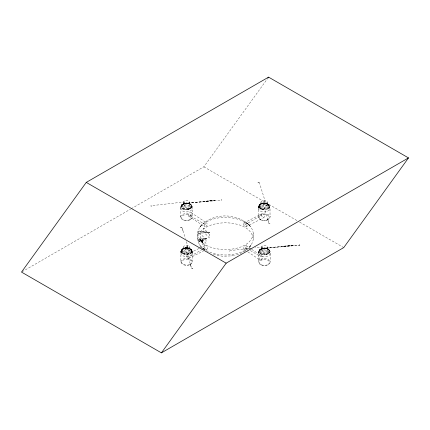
<?xml version="1.0" encoding="UTF-8"?>
<svg xmlns="http://www.w3.org/2000/svg" width="430" height="430" viewBox="0 0 430 430"><rect width="100%" height="100%" fill="white"/><g stroke="black" fill="none" stroke-linecap="round" stroke-linejoin="round"><path stroke-width="0.32" stroke-dasharray="2.15 1.61" d="M262.364 246.944L262.397 246.96A7.208 1.075 83.9 0 1 262.692 248.717L263.02 250.97L262.364 246.944L255.033 247.691M182.008 250.029L182.175 251.088A5.01 2.892 0 0 0 182.675 251.749A5.01 2.892 0 0 0 185.604 253.066L188.603 252.996A4.348 2.51 0 0 0 191.06 251.577L191.318 250.196M259.483 205.298L259.65 206.357M264.009 203.025L265.235 203.137A5.01 2.892 0 0 1 266.385 203.422A5.096 2.94 0 0 1 268.669 205.126L268.535 206.846A4.348 2.51 0 0 1 266.073 208.27L263.079 208.335A5.01 2.892 0 0 1 261.929 208.045A5.096 2.94 0 0 1 260.51 207.325M186.034 247.981L190.576 248.905L192.043 250.432L192.205 252.276M258.505 206.088L258.349 207.486C258.124 205.352 259.967 203.729 261.972 203.514M265.337 201.391L261.795 203.75L263.568 202.331A7.208 5.789 -17.8 0 1 265.159 201.326L259.317 182.465M181.078 251.749L180.971 251.319L180.874 252.216C180.675 250.222 182.325 248.449 184.298 248.368L183.836 248.427L185.685 247.927M180.928 251.711L180.971 251.319L180.81 261.854C181.788 265.616 187.238 266.046 190.253 264.541L189.823 264.735L191.758 263.547L192.495 262.295L192.549 253.227L191.898 250.453M180.595 217.107C181.589 210.313 198.719 214.957 189.603 219.993L190.033 219.794L186.464 220.606L183.879 220.208L181.379 218.8L180.595 217.107C180.433 212.076 178.536 202.621 186.545 203.325L186.174 203.379L188.071 203.411L187.55 203.395C194.736 203.148 192.092 213.097 192.328 217.107M180.81 261.854C182.137 257.199 191.221 257.199 192.549 261.854M204.196 249.534C195.516 244.079 194.699 229.599 203.315 223.724C215.478 215.618 232.297 215.484 245.132 222.143C256.361 227.126 256.361 245.261 245.132 250.249C233.087 256.576 217.763 256.576 205.717 250.249M197.553 238.87C199.267 226.336 214.806 222.944 225.422 222.778C236.043 222.944 251.582 226.336 253.291 238.87M253.291 233.522C251.582 246.057 236.043 249.448 225.422 249.61C214.806 249.448 199.267 246.057 197.553 233.522M267.299 220.009L267.729 219.811L264.154 220.622L260.585 219.811L261.01 220.009C249.346 211.367 279.941 212.49 266.734 220.225M261.241 264.982C253.367 261.075 264.885 256.468 268.535 259.704C273.829 263.708 264.111 267.519 260.817 264.783L264.385 265.487L267.96 264.783L267.53 264.982M188.313 209.233L190.925 207.808L190.517 207.996L192.086 206.529L191.484 207.953M180.718 207.045L180.772 206.599L180.659 207.523M198.208 233.334L198.59 231.759A2.779 0.865 -88.8 0 1 198.88 231.367L209.652 232.42L198.208 233.334L198.466 231.716L198.999 231.028L209.652 232.42L198.149 233.06M181.465 249.98L181.46 250.529M191.893 252.329L191.898 251.781M258.941 205.25L258.935 205.798M269.368 207.599L269.373 207.05M188.093 209.087C185.652 209.921 180.321 208.899 181.621 205.395A5.386 3.112 0 0 1 182.159 204.68A5.477 3.16 0 0 1 183.502 203.799M199.966 240.703L200.262 238.844L203.325 240.703L203.035 242.558L199.966 240.703L199.751 241.332M265.993 248.4L262.531 248.572L259.924 249.997L260.333 249.722L258.763 251.469C259.591 248.513 263.413 248.078 265.993 248.4L265.471 248.384C272.663 248.131 269.992 258.102 270.255 262.096M184.298 201.923L184.932 205.981L184.604 203.729A7.208 1.075 83.9 0 0 184.309 201.971L150.962 205.733A3.805 0.564 83.9 0 1 151.086 206.196L151.177 206.615M269.986 251.996L270.078 251.593M266.568 248.368L266.546 248.137A7.208 1.075 83.9 0 0 266.245 248.035L265.917 248.244L299.882 245.154L299.629 244.579L299.764 244.842A3.805 0.564 83.9 0 1 299.882 245.105M185.497 248.642L185.674 248.54A7.208 5.789 -17.8 0 1 187.265 249.206L189.039 250.249L185.502 248.669L188.576 258.312M262.988 203.874L263.149 203.718A7.208 5.789 -17.8 0 1 264.74 204.379L266.514 205.422L262.977 203.847L268.997 223.374L270.389 223.455L269.648 223.374A3.805 3.053 -17.8 0 0 269.035 223.347L269.035 223.347M258.817 251.163L258.521 262.096M181.412 206.104L181.621 205.567L181.75 207.26A4.676 2.698 0 0 0 184.389 208.786L187.62 208.862M269.68 207.545L269.803 207.104M202.793 242.176L202.175 240.22L199.783 240.73L199.821 240.44L202.175 240.22L201.38 242.875L202.175 240.22L200.17 240.139L199.848 241.085M181.659 250.513C182.938 247.701 187.002 247.804 189.506 248.771L186.722 248.002L188.313 248.395M182.008 250.115L182.299 249.352A4.348 2.51 0 0 1 184.76 247.933L187.147 247.787M259.134 205.782C261.128 202.132 266.949 203.127 269.546 205.69L270.024 208.496L270.024 217.123M259.483 205.384L259.774 204.621A4.348 2.51 0 0 1 262.236 203.202L263.509 203.084M259.397 250.932L259.543 250.556C258.435 254.447 264.719 255.033 267.213 253.695M198.993 241.633L198.622 239.897A2.419 0.355 76.1 0 0 198.149 239.327L198.09 239.601A2.817 0.296 73.9 0 1 198.225 239.693L198.993 241.633L206.782 238.231L198.235 239.263M181.847 249.782L182.605 248.9L184.19 248.234M191.511 252.534L190.146 254.017M259.322 205.051L260.08 204.169L261.666 203.503M268.986 207.803L267.621 209.286M181.825 205.535L183.207 204.013L185.728 203.175M259.747 250.523L259.881 250.174L259.446 250.765M269.739 252.362L269.18 253.232L267.352 254.318L265.907 254.651L269.739 252.362L267.352 254.318M258.763 251.469L259.166 250.701M259.881 250.174L261.128 249.002L263.595 248.196M182.116 249.771L183.234 248.648M259.591 205.04L260.714 203.922M190.958 207.631L191.608 206.233L191.173 205.04L191.484 205.766M181.498 205.755L182.406 204.734L181.111 205.637L182.728 204.255L184.943 203.438L183.637 204.024C186.136 203.041 189.786 203.03 191.441 205.475M181.938 249.873C181.17 250.792 181.675 252.157 182.621 252.743M259.414 205.142L259.01 206.25L259.446 207.325M191.683 207.109L192.086 206.529M131.247 208.727L203.831 166.824L267.412 78.765M191.974 252.657L190.753 253.689L189.969 253.797M269.449 207.926L268.229 208.964L267.444 209.066M184.857 209.792L188.722 209.517L191.845 207.464L190.399 208.292L190.823 207.932M249.561 246.917L251.308 244.751C247.497 250.453 241.079 253.893 234.5 255.361M201.288 225.476L199.515 227.637C210.727 212.646 235.764 212.415 248.965 224.89L246.825 223.025L251.174 227.362M259.973 249.658L259.005 250.668L260.451 249.513L260.026 249.878M260.091 249.507L259.661 249.938L260.494 249.147M181.697 249.636L182.1 249.266M259.172 204.906L259.575 204.535M182.567 204.159L181.67 204.959L183.922 203.718M188.888 208.985L188.05 209.7L189.006 209.098M267.895 253.41C269.072 252.781 270.104 251.254 269.099 250.029L269.406 250.754M182.003 205.008L184.943 203.438M190.114 219.735C197.117 213.07 175.805 213.07 182.809 219.735M190.329 264.482C197.332 257.817 176.026 257.817 183.029 264.482M267.804 219.751C274.808 213.087 253.501 213.087 260.505 219.751M268.035 264.724C275.044 258.059 253.732 258.059 260.736 264.724M187.991 203.261L188.157 203.046A7.208 1.075 83.9 0 1 188.453 203.132L221.799 200.165L221.541 199.59L221.681 199.853A3.805 0.564 83.9 0 1 221.794 200.117L221.773 200.117M22.08 271.755L130.666 209.066M190.829 256.049L202.449 249.341M203.03 249.008L206.083 247.245M244.901 224.831L260.005 216.113M265.907 254.651L269.18 253.232M191.189 208.421L190.356 208.657M243.912 222.966L261.897 213.866M186.964 254.56L198.956 248.492M199.552 248.191L204.949 245.46M245.885 226.701L263.87 217.601M188.937 258.301L203.325 251.018M205.723 249.803L206.921 249.196M189.286 208.706L186.432 209.856L187.674 209.426M199.09 241.354L206.782 238.231L198.123 239.596M184.948 203.374L184.513 203.541M184.884 203.395L186.142 203.121M262.364 248.556L262.87 248.363M262.811 248.384L263.654 248.164M261.316 203.691L264.885 203.363M262.477 203.342L262.843 203.239M185.002 248.067L185.368 247.97M189.399 220.042L186.464 220.493L183.529 220.042M189.614 264.789L186.679 265.24L183.11 264.541L183.535 264.735M183.836 248.427L184.497 248.244M261.596 203.524L262.209 203.352M184.121 248.25L184.733 248.083M261.359 248.841L262.128 248.637M261.843 248.707L262.8 248.492L261.564 249.013L264.418 248.277L262.757 248.637C265.004 248.142 268.003 248.336 269.363 250.464M266.337 209.684L266.998 209.534M188.861 254.415L189.523 254.264M213.409 254.436L222.46 256.248L231.791 255.888M266.401 220.251L264.154 220.509L261.22 220.058M231.598 255.925L234.785 255.302M264.676 254.431L263.746 254.571M263.235 203.17L262.085 203.358A4.676 2.698 0 0 0 259.44 204.884L259.311 206.749A5.386 3.112 0 0 0 260.236 207.787A5.477 3.16 0 0 0 261.198 208.346A5.386 3.112 0 0 0 262.999 208.878L266.224 208.803A4.676 2.698 0 0 0 268.868 207.276L269.201 206.341L268.997 205.411M262.741 203.272L263.16 203.197M185.76 247.895L184.61 248.088A4.676 2.698 0 0 0 181.965 249.615L181.836 251.48M188.749 253.533L185.524 253.609A5.386 3.112 0 0 1 184.282 253.297A5.477 3.16 0 0 1 182.761 252.517M191.543 268.169L191.56 268.169A3.805 3.053 -17.8 0 1 192.172 268.196L192.914 268.282L191.554 268.212L188.571 258.29M186.061 203.084L185.384 203.121A5.01 2.892 0 0 0 184.233 203.406A5.096 2.94 0 0 0 182.46 204.433A5.01 2.892 0 0 0 181.96 205.099L182.078 206.83A4.348 2.51 0 0 0 184.534 208.249L187.539 208.319A5.096 2.94 0 0 0 190.469 207.007A5.01 2.892 0 0 0 190.968 206.341L191.13 205.282M264.305 254.904L265.116 254.802M187.883 203.256L215.059 200.332L188.206 203.025M265.917 248.244L293.179 245.347M262.687 203.406L263.402 203.325M185.212 248.137L185.927 248.056M250.368 248.196L229.05 250.728A3.805 0.564 83.9 0 1 229.168 251.184L229.308 251.776L229.201 251.351M266.288 248.013L283.037 246.272M262.698 203.245L263.644 203.127M185.524 247.863L186.582 247.847M185.222 247.976L186.163 247.857M283.241 246.6L299.887 245.154M186.104 203.148L187.276 203.164L186.615 203.164M259.263 207.496L261.73 209.001L261.332 208.722L264.111 209.77L261.779 209.496M264.907 209.867L265.627 209.829M187.432 254.598L188.152 254.56M185.991 203.041L188.388 203.191A4.348 2.51 0 0 1 190.85 204.61M185.959 203.186L186.62 203.148M264.541 248.137L263.88 248.174L265.197 248.153M202.138 243.154L202.879 242.713L202.175 240.22L203.041 244.88L202.869 242.52A1.951 0.994 39.6 0 0 202.337 241.418L200.461 240.15M185.378 209.421L184.427 209.421M263.3 254.409L262.348 254.409M264.16 203.331L268.051 204.175L269.546 205.69L267.89 204.272L265.654 203.433L266.982 204.04M185.728 203.347L186.545 203.325M263.402 203.041L265.079 203.164A4.289 2.472 0 0 1 266.509 203.589A5.477 3.16 0 0 1 268.078 204.374A5.386 3.112 0 0 1 268.97 205.395M263.343 203.18L264.058 203.116M185.868 247.911L187.184 247.933L186.529 247.911M265.143 248.013L263.31 248.11A5.01 2.892 0 0 0 261.612 248.615A5.096 2.94 0 0 0 260.381 249.422A5.01 2.892 0 0 0 259.881 250.088L260.005 251.819A4.348 2.51 0 0 0 262.461 253.238L265.466 253.308A5.01 2.892 0 0 0 266.616 253.017A5.096 2.94 0 0 0 268.39 251.996A5.01 2.892 0 0 0 268.89 251.33L269.056 250.271M264.482 248.088L266.315 248.18A4.348 2.51 0 0 1 268.772 249.599L269.056 250.357M187.018 203.132L187.915 203.229M264.966 248.126L265.842 248.218M263.998 203.164L264.66 203.202M262.778 254.78L263.509 254.834M185.179 254.34L183.836 254.114L181.954 253.06L181.288 252.173L185.179 254.34L181.954 253.06M185.948 254.56L186.674 254.63M186.975 203.111L188.533 203.342A4.676 2.698 0 0 1 191.178 204.874L191.307 206.733A5.386 3.112 0 0 1 190.382 207.771A5.477 3.16 0 0 1 189.42 208.33M184.078 209.2L181.804 208.582M262.004 254.189L259.731 253.571M187.34 203.32L188.071 203.411M264.477 203.137L265.315 203.282A5.386 3.112 0 0 1 266.552 203.594A4.359 2.515 0 0 1 267.277 204.03A4.289 2.472 0 0 1 267.987 204.847L267.906 206.341A3.72 2.15 0 0 1 265.799 207.556L263.235 207.615A4.289 2.472 0 0 1 261.8 207.19A4.359 2.515 0 0 1 260.731 206.491M187.082 247.83L187.754 247.863A5.01 2.892 0 0 1 190.307 248.868L190.576 248.905M186.996 247.868L187.84 248.013A5.386 3.112 0 0 1 189.635 248.545A5.477 3.16 0 0 1 190.603 249.104A5.386 3.112 0 0 1 191.522 250.142L191.667 250.69M188.044 203.266L188.469 203.39L187.383 203.153M265.546 248.11L266.455 248.33A4.676 2.698 0 0 1 269.105 249.862L269.228 251.722A5.386 3.112 0 0 1 268.691 252.437A5.477 3.16 0 0 1 267.347 253.318A5.386 3.112 0 0 1 265.546 253.85L262.316 253.775A4.676 2.698 0 0 1 259.666 252.243L259.543 250.384A5.386 3.112 0 0 1 260.467 249.346A5.477 3.16 0 0 1 261.429 248.787A5.386 3.112 0 0 1 263.23 248.255L264.041 248.137L263.466 248.137A4.289 2.472 0 0 0 262.461 248.395M265.305 248.142L266.385 248.341M261.994 208.996C264.509 210.093 270.755 208.926 268.766 205.218L269.142 205.959M199.085 231.292L199.09 231.034M264.885 203.191L265.67 203.385M264.945 203.218L267.836 204.304L268.847 205.82M187.41 247.922L189.936 248.755L191.183 249.932M186.722 248.002L188.845 248.535M184.158 209.636L182.315 208.905L181.885 208.308M262.085 254.625L260.236 253.893L259.811 253.297M260.096 208.012L258.468 206.572L259.07 207.9L262.612 209.695L260.892 208.7L261.521 208.942M189.684 248.701L190.253 248.846M191.339 249.69L192.043 250.432L188.222 248.212L189.7 248.604M188.404 203.336L189.023 203.508M187.77 203.223L188.141 203.325M265.697 248.212L266.062 248.314M266.331 248.325L266.944 248.497M262.945 209.437L264.111 209.77M187.813 248.002L188.7 248.314M187.905 248.04L188.319 248.164M188.765 203.524L191.119 204.578M266.691 248.513L269.046 249.567M259.693 207.824L258.79 207.534L259.494 207.894M188.953 203.487L191.027 205.024M266.874 248.475L268.949 250.013M188.222 248.212L189.942 248.884L189.318 248.637M265.729 203.411L266.175 203.583M183.169 253.168C185.733 254.813 192.554 254.501 191.522 250.314M266.697 203.734L268.879 204.906M266.578 203.847L267.664 204.384M203.831 166.824L297.297 220.783M299.619 222.127L343.742 247.599M190.614 216.096L205.717 224.815M245.132 247.572L248.035 249.25M250.362 250.593L260.236 256.296M181.288 252.173L183.836 254.114M261.15 209.431L260.263 208.674M246.256 245.783L251.147 249.008M251.69 249.362L262.015 256.167M191.081 212.646L206.841 223.03M244.009 249.362L247.266 251.507M247.814 251.867L259.768 259.741M188.829 216.225L204.594 226.605M205.239 249.932L201.288 246.917L199.558 244.708L200.197 245.519M268.616 205.024L268.212 204.75L269.115 205.771M187.856 246.191L187.684 246.148A7.208 5.789 -17.8 0 0 186.093 247.153L184.32 248.578L187.856 246.245L186.319 241.386M191.57 250.088L190.737 249.481L192.366 251.335L192.484 252.27L192.366 251.335M203.788 249.099L204.658 249.782M204.212 249.427L202.412 248.008L202.895 248.4M247.535 223.724L246.524 222.917L249.561 225.476M258.935 207.126L258.468 206.572L258.29 217.123M191.178 249.878L191.619 250.523M259.043 252.829L259.333 253.232M181.121 207.84L181.406 208.244M200.009 241.483L200.267 241.875M269.406 206.26L269.648 206.798M181.428 251.324L181.186 250.781M190.845 204.605L191.13 205.368M260.3 205.922L260.408 204.438A3.72 2.15 0 0 1 262.51 203.223M191.318 250.281L191.183 249.841A5.01 2.892 0 0 0 190.329 248.879M183.003 230.921L181.815 227.276L185.357 238.387M267.825 219.467L268.997 223.374M190.35 264.305L191.522 268.202M150.973 205.803L151.075 206.196M258.72 252.007L258.822 252.437M180.799 207.018L180.901 207.448M191.667 250.518L191.393 252.007A4.676 2.698 0 0 1 188.743 253.533M267.648 247.46A3.193 1.844 0 0 1 262.66 248.83A3.193 1.844 0 0 1 263.096 245.654A3.193 1.844 0 0 1 267.648 247.46L267.648 249.943A3.193 1.844 0 0 1 262.66 251.319A3.193 1.844 0 0 1 263.096 248.137A3.193 1.844 0 0 1 267.648 249.943M267.336 202.439A3.193 1.844 0 0 1 262.348 203.815A3.193 1.844 0 0 1 262.784 200.633A3.193 1.844 0 0 1 267.336 202.439L267.336 204.922A3.193 1.844 0 0 1 262.348 206.298A3.193 1.844 0 0 1 262.784 203.116A3.193 1.844 0 0 1 267.336 204.922M261.289 247.169L261.289 249.653M260.972 202.148L260.972 204.632M189.861 247.261A3.193 1.844 0 0 1 184.873 248.637A3.193 1.844 0 0 1 185.308 245.455A3.193 1.844 0 0 1 189.861 247.261L189.861 249.749A3.193 1.844 0 0 1 184.873 251.12A3.193 1.844 0 0 1 185.308 247.938A3.193 1.844 0 0 1 189.861 249.749M189.56 202.471A3.193 1.844 0 0 1 184.572 203.841A3.193 1.844 0 0 1 185.007 200.665A3.193 1.844 0 0 1 189.56 202.471L189.56 204.954A3.193 1.844 0 0 1 184.572 206.33A3.193 1.844 0 0 1 185.007 203.148A3.193 1.844 0 0 1 189.56 204.954M183.497 246.976L183.497 249.459M183.201 202.181L183.201 204.664M260.752 206.502A4.289 2.472 0 0 1 260.322 205.932M260.532 207.335A5.01 2.892 0 0 1 259.677 206.373M182.782 252.534A5.386 3.112 0 0 1 181.863 251.496M185.034 247.954A3.72 2.15 0 0 0 182.927 249.169L182.825 250.652A4.289 2.472 0 0 0 183.578 251.491A4.359 2.515 0 0 0 184.325 251.921A4.289 2.472 0 0 0 185.76 252.345L188.329 252.286A3.72 2.15 0 0 0 190.431 251.072L190.533 249.588A4.289 2.472 0 0 0 190.087 249.008A4.359 2.515 0 0 0 189.033 248.32A4.289 2.472 0 0 0 187.604 247.895M266.036 248.196A3.72 2.15 0 0 1 268.143 249.416L268.239 250.894A4.289 2.472 0 0 1 267.508 251.722A4.359 2.515 0 0 1 266.74 252.163A4.289 2.472 0 0 1 265.31 252.587L262.741 252.528A3.72 2.15 0 0 1 261.467 252.05A3.72 2.15 0 0 1 260.639 251.314L260.532 249.83A4.289 2.472 0 0 1 261.268 249.002A4.359 2.515 0 0 1 262.483 248.384M189.447 208.314A5.386 3.112 0 0 1 187.647 208.846M183.481 203.815A5.386 3.112 0 0 1 185.282 203.282M185.524 203.159A4.289 2.472 0 0 0 184.088 203.583A4.359 2.515 0 0 0 183.341 204.013A4.289 2.472 0 0 0 182.61 204.841L182.712 206.325A3.72 2.15 0 0 0 184.814 207.54L187.383 207.599A4.289 2.472 0 0 0 188.388 207.341A4.359 2.515 0 0 0 189.582 206.733A4.289 2.472 0 0 0 190.318 205.905L190.21 204.422A3.72 2.15 0 0 0 188.109 203.207M258.661 252.222L258.57 253.028C260.467 248.793 269.664 248.879 270.201 253.91C268.309 258.398 257.887 257.978 258.661 252.222M180.648 208.039C181.186 213.076 190.382 213.156 192.28 208.921C191.742 203.89 182.546 203.804 180.648 208.039M180.863 252.786C181.401 257.817 190.597 257.903 192.495 253.668C191.957 248.631 182.761 248.551 180.863 252.786M258.339 208.055C258.876 213.087 268.073 213.173 269.97 208.937C269.433 203.901 260.236 203.82 258.339 208.055M259.301 182.492L257.919 182.857L258.661 182.616A3.805 3.053 -17.8 0 1 259.279 182.454M181.815 227.32L180.444 227.68L181.186 227.438A3.805 3.053 -17.8 0 1 181.804 227.276L181.804 227.325M215.075 200.342L204.89 201.294L215.091 200.358M293.163 245.331L282.978 246.282L293.147 245.32M200.724 239.908L199.939 239.257L200.724 239.908M209.367 234.377L203.557 228.142L203.557 231.77L209.367 238L209.367 234.377M205.997 239.709L200.186 233.474L200.186 237.102L205.997 243.332L205.997 239.709M243.509 223.917A2.112 1.139 63.2 0 0 245.595 226.787A2.112 1.139 63.2 0 0 245.595 223.799A2.112 1.139 63.2 0 0 243.509 223.917M261.488 214.817A2.112 1.139 63.2 0 0 263.579 217.688A2.112 1.139 63.2 0 0 263.579 214.699A2.112 1.139 63.2 0 0 261.488 214.817M204.54 246.411A2.112 1.139 63.2 0 0 206.631 249.282A2.112 1.139 63.2 0 0 206.631 246.293A2.112 1.139 63.2 0 0 204.54 246.411M186.555 255.511A2.112 1.139 63.2 0 0 188.646 258.382A2.112 1.139 63.2 0 0 188.646 255.393A2.112 1.139 63.2 0 0 186.555 255.511M245.132 249.298A2.112 1.295 -56.6 0 0 246.508 246.014A2.112 1.295 -56.6 0 0 243.756 247.406A2.112 1.295 -56.6 0 0 245.132 249.298M260.892 259.682A2.112 1.295 -56.6 0 0 262.268 256.398A2.112 1.295 -56.6 0 0 259.516 257.79A2.112 1.295 -56.6 0 0 260.892 259.682M205.717 226.54A2.112 1.295 -56.6 0 0 207.093 223.256A2.112 1.295 -56.6 0 0 204.341 224.653A2.112 1.295 -56.6 0 0 205.717 226.54M189.958 216.161A2.112 1.295 -56.6 0 0 191.334 212.877A2.112 1.295 -56.6 0 0 188.576 214.269A2.112 1.295 -56.6 0 0 189.958 216.161"/><path stroke-width="0.64" d="M86.258 182.401L21.5 272.093L161.406 352.863L343.742 247.599L408.5 157.907L268.594 77.137L86.258 182.401L226.169 263.176L408.5 157.907M267.809 78.222L268.594 77.137M161.406 352.863L226.169 263.176"/></g></svg>
